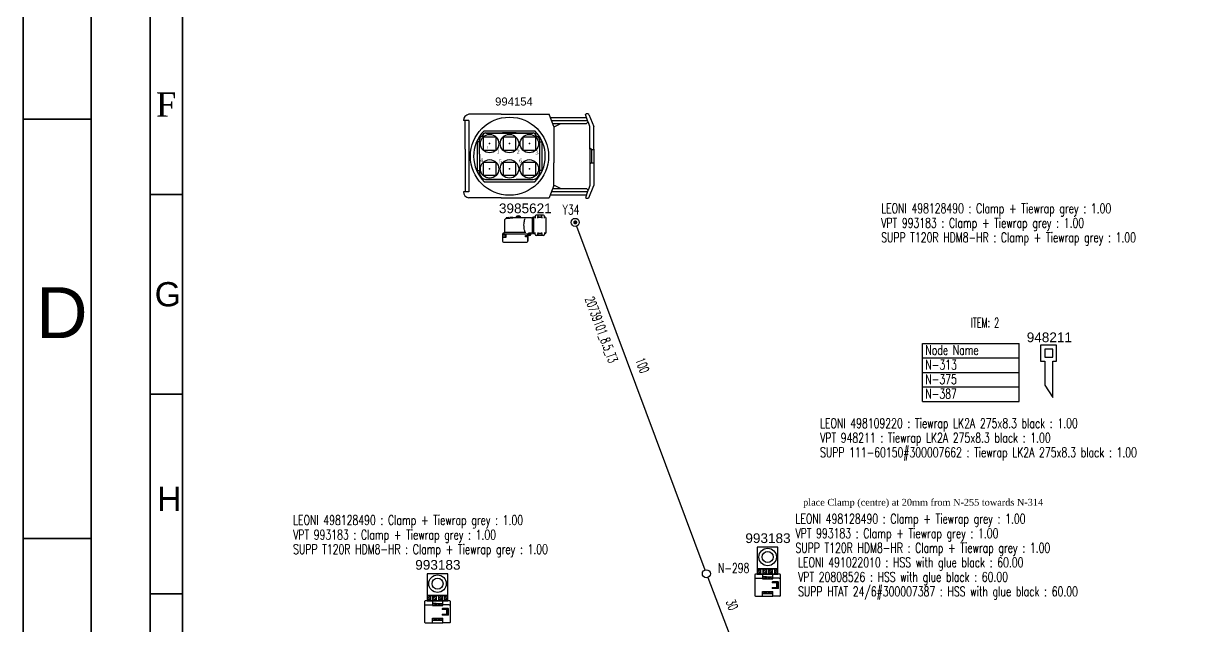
# Model space of a CAD drawing. Header units: millimetres. Extents: x -78 to 6757, y -2226 to 2184.
# Drawn here: x -78 to 640, y 1092 to 1465 of the extents above; entities that cross this region are included whole.
import ezdxf

# ---------------------------------------------------------------- set-up
doc = ezdxf.new("R2010")
doc.units = ezdxf.units.MM
doc.linetypes.add('DOT', pattern=[0.25, 0, -0.25])
for name, color, linetype in [('LAYER_0', 7, 'Continuous'), ('Leoni-Framelayer', 7, 'Continuous'), ('SYMBOLS', 7, 'Continuous')]:
    doc.layers.add(name, color=color, linetype=linetype)
doc.styles.add('HS-BUNDLE-DIMENSION', font='ROMANS.SHX', dxfattribs={"width": 0.6, "height": 6})
doc.styles.add('HS-COMP-DESCRIPTION', font='romans.shx', dxfattribs={"width": 0.6, "height": 6})
doc.styles.add('HS-MULTI-LOCATION-COMP', font='ROMANS.SHX', dxfattribs={"width": 0.7, "height": 6})
doc.styles.add('HS-NODE', font='ROMANS.SHX', dxfattribs={"width": 0.7, "height": 6})
doc.styles.add('HS-PART-NO', font='ROMANS.SHX', dxfattribs={"width": 0.7, "height": 6})
doc.styles.get("Standard").update_dxf_attribs({"font": 'TIMES.TTF'})
doc.linetypes.add('20739101', pattern='A,0.0001,-0.2,[132,ltypeshp.shx,S=0.2,R=0,X=-0.2,Y=0],-0.2', length=0.4001)
doc.linetypes.add('ZIPPED_TUBE', pattern='A,0.0001,-0.25,["~",Standard,S=1,R=0,X=-0.3,Y=-0.6],-0.25', length=0.5001)

# ---------------------------------------------------------------- blocks, each defined once
blk = doc.blocks.new('A2-frame')
at = {"layer": 'Leoni-Framelayer', "linetype": 'Continuous', "lineweight": 35}
for p, q in [((0, 828.468), (4, 828.468)), ((0, 803.762), (4, 803.762))]:
    blk.add_line(p, q, dxfattribs=at)
for points in [[(0, 482.584), (594, 482.584), (594, 902.584), (0, 902.584)], [(4, 486.584), (590, 486.584), (590, 898.584), (4, 898.584)]]:
    blk.add_lwpolyline(points, close=True, dxfattribs=at)
at = {"layer": 'Leoni-Framelayer', "linetype": 'Continuous', "lineweight": 35, "insert": (0.763, 818.564), "char_height": 3, "width": 0.33998, "attachment_point": 1}
blk.add_mtext('{\\fArial|b0|i0|c0|p34;D}', dxfattribs=at)
blk = doc.blocks.new('1st page')
at = {"color": 92, "linetype": 'Continuous'}
blk.add_lwpolyline([(0, 0), (0, 2100), (2970.01, 2100), (2970.01, 0), (0, 0), (0, 0)], dxfattribs=at)
at = {"layer": 'Leoni-Framelayer', "linetype": 'Continuous', "lineweight": 35}
for points in [[(0, 0), (2970, 0), (2970, 2100), (0, 2100)], [(20, 20), (2950, 20), (2950, 2080), (20, 2080)]]:
    blk.add_lwpolyline(points, close=True, dxfattribs=at)
blk = doc.blocks.new('498128490')
at = {"layer": 'LAYER_0', "color": 7}
for points in [[(14.28, 16.68), (14.28, 30.28), (1.48, 30.28), (1.48, 16.68)], [(14.28, 16.68), (1.48, 16.68)], [(1.48, 16.68), (1.48, 13.48)], [(1.48, 16.68), (3.48, 16.68)], [(1.62, 15.77), (2.39, 16.54)], [(3.34, 16.35), (1.62, 14.63)], [(1.74, 13.62), (3.34, 15.22)], [(3.48, 16.68), (3.48, 13.48)], [(3.48, 16.68), (5.08, 16.68)], [(5.08, 16.68), (3.48, 16.68)], [(5.08, 16.68), (7.08, 16.68)], [(5.08, 13.48), (5.08, 16.68)], [(6.92, 16.54), (5.22, 14.84)], [(5.22, 15.97), (5.79, 16.54)], [(5.22, 13.71), (6.94, 15.42)], [(7.08, 16.68), (7.08, 13.48)], [(8.68, 16.68), (7.08, 16.68)], [(7.08, 16.68), (8.68, 16.68)], [(8.68, 13.48), (8.68, 16.68)], [(8.68, 16.68), (10.68, 16.68)], [(9.19, 16.54), (8.82, 16.18)], [(8.82, 15.05), (10.31, 16.54)], [(10.54, 15.63), (8.82, 13.92)], [(9.66, 13.62), (10.54, 14.5)], [(10.68, 16.68), (10.68, 13.48)], [(10.68, 16.68), (12.28, 16.68)], [(12.28, 16.68), (10.68, 16.68)], [(12.28, 13.48), (12.28, 16.68)], [(12.28, 16.68), (14.28, 16.68)], [(12.58, 16.54), (12.42, 16.38)], [(12.42, 15.26), (13.71, 16.54)], [(14.14, 15.84), (12.42, 14.12)], [(13.05, 13.62), (14.14, 14.71)], [(14.28, 13.48), (14.28, 16.68)], [(-0.12, 13.08), (-0.12, 12.68)], [(-0.12, 12.68), (-0.12, 11.88)], [(-0.12, 11.88), (-0.12, 11.48)], [(-0.12, 11.48), (-0.12, 0.68)], [(0.68, 13.48), (0.28, 13.48)], [(0.28, 11.08), (0.68, 11.08)], [(1.48, 13.48), (0.68, 13.48)], [(0.68, 11.08), (4.68, 11.08)], [(1.48, 13.48), (5.08, 13.48)], [(3.48, 13.48), (1.48, 13.48)], [(3.34, 14.09), (2.87, 13.62)], [(8.68, 13.48), (3.48, 13.48)], [(3.48, 13.48), (5.08, 13.48)], [(4.68, 13.48), (4.68, 11.88)], [(7.08, 11.88), (4.68, 11.88)], [(4.68, 11.88), (4.68, 10.68)], [(4.68, 10.68), (11.08, 10.68)], [(4.82, 11.05), (5.51, 11.74)], [(5.08, 13.48), (7.08, 13.48)], [(6.64, 11.74), (5.73, 10.82)], [(6.94, 14.3), (6.27, 13.62)], [(6.86, 10.82), (7.78, 11.74)], [(7.08, 13.48), (14.28, 13.48)], [(7.08, 13.48), (8.68, 13.48)], [(7.08, 11.88), (11.08, 11.88)], [(8.91, 11.74), (7.99, 10.82)], [(10.68, 13.48), (8.68, 13.48)], [(9.12, 10.82), (10.03, 11.74)], [(10.94, 11.51), (10.25, 10.82)], [(10.68, 13.48), (12.28, 13.48)], [(12.28, 13.48), (10.68, 13.48)], [(14.44, 8.69), (10.92, 8.69)], [(13.64, 8.21), (10.92, 8.21)], [(11.08, 11.88), (11.08, 13.48)], [(11.08, 10.68), (11.08, 11.88)], [(15.08, 11.08), (11.08, 11.08)], [(11.37, 8.55), (11.18, 8.35)], [(14.28, 13.48), (12.28, 13.48)], [(12.31, 8.35), (12.51, 8.55)], [(13.96, 8.21), (13.4, 8.21)], [(13.4, 7.97), (13.4, 5.41)], [(13.63, 8.55), (13.43, 8.35)], [(14.14, 13.58), (14.19, 13.62)], [(14.2, 5.41), (14.2, 7.97)], [(15.08, 13.48), (14.28, 13.48)], [(14.34, 8.12), (14.54, 8.32)], [(14.54, 7.19), (14.34, 6.99)], [(14.68, 4.93), (14.68, 8.45)], [(15.48, 13.48), (15.08, 13.48)], [(15.08, 11.08), (15.48, 11.08)], [(15.88, 12.68), (15.88, 13.08)], [(15.88, 11.88), (15.88, 12.68)], [(15.88, 11.48), (15.88, 11.88)], [(15.88, 0.68), (15.88, 11.48)], [(-0.12, 0.68), (-0.12, 0.28)], [(4.68, 2.68), (11.08, 2.68)], [(4.68, 1.48), (4.68, 2.68)], [(4.68, 1.48), (11.08, 1.48)], [(4.68, -0.12), (4.68, 1.48)], [(4.68, -0.12), (4.68, 1.48)], [(4.82, 2), (5.36, 2.54)], [(6.49, 2.54), (5.58, 1.62)], [(6.71, 1.62), (7.63, 2.54)], [(8.75, 2.54), (7.84, 1.62)], [(8.97, 1.62), (9.89, 2.54)], [(10.94, 2.46), (10.1, 1.62)], [(10.92, 5.17), (13.96, 5.17)], [(14.44, 4.69), (10.92, 4.69)], [(11.05, 4.84), (11.25, 5.03)], [(11.08, 1.48), (11.08, 2.68)], [(11.08, -0.12), (11.08, 1.48)], [(12.38, 5.03), (12.18, 4.83)], [(13.31, 4.83), (13.51, 5.03)], [(13.64, 5.17), (13.4, 5.17)], [(14.34, 5.86), (14.54, 6.06)], [(14.54, 4.93), (14.44, 4.83)], [(15.88, 0.28), (15.88, 0.68)], [(0.28, -0.12), (0.68, -0.12)], [(0.68, -0.12), (4.68, -0.12)], [(4.68, -0.12), (11.08, -0.12)], [(15.08, -0.12), (11.08, -0.12)], [(15.48, -0.12), (15.08, -0.12)]]:
    blk.add_lwpolyline(points, dxfattribs=at)
for radius in [5.4, 3.4]:
    blk.add_circle((7.88, 24.08), radius, dxfattribs=at)
for centre, radius, start, end in [((0.28, 13.08), 0.4, 90, 180), ((0.28, 11.48), 0.4, 180, 270), ((10.92, 8.45), 0.24, 90, 180), ((10.92, 8.45), 0.24, 180, 270), ((13.64, 7.97), 0.24, 90, 180), ((13.96, 7.97), 0.24, 0, 90), ((14.44, 8.45), 0.24, 0, 90), ((15.48, 13.08), 0.4, 0, 90), ((15.48, 11.48), 0.4, 270, 0), ((0.28, 0.28), 0.4, 180, 270), ((10.92, 4.93), 0.24, 90, 180), ((10.92, 4.93), 0.24, 180, 270), ((13.64, 5.41), 0.24, 180, 270), ((13.96, 5.41), 0.24, 270, 0), ((14.44, 4.93), 0.24, 270, 0), ((15.48, 0.28), 0.4, 270, 0)]:
    blk.add_arc(centre, radius, start, end, dxfattribs=at)
at = {"layer": 'LAYER_0', "color": 7, "linetype": 'Continuous', "insert": (-5.88, 38.74), "char_height": 6, "width": 590.658, "attachment_point": 1}
blk.add_mtext('{\\fArial|b0|i0|c0|p32;993183}', dxfattribs=at)
blk = doc.blocks.new('AMP12_73', base_point=(95.565, 134.52))
at = {"layer": 'LAYER_0', "color": 7}
for points in [[(49.37, 162.09), (45.217, 162.09)], [(46.597, 139.76), (46.597, 162.1)], [(74.234, 166.78), (49.37, 166.78)], [(49.37, 162.09), (49.37, 139.76)], [(74.234, 166.78), (85.971, 166.78)], [(85.971, 166.78), (111.5, 166.78)], [(113.22, 162.07), (111.5, 166.78)], [(112.36, 164.42), (140.32, 164.42)], [(114.94, 157.36), (113.22, 162.07)], [(113.22, 162.07), (141.18, 162.07)], [(141.19, 162.05), (139.47, 166.76)], [(142.04, 159.71), (141.19, 162.05)], [(141.97, 166.73), (145.89, 157.31)], [(61.125, 153.9), (100.44, 153.9)], [(114.07, 159.71), (140.32, 159.71)], [(114.94, 157.36), (114.94, 139.76)], [(114.94, 157.35), (115.83, 157.35)], [(115.83, 157.36), (120.55, 159.71)], [(140.32, 159.71), (141.61, 160.88)], [(142.9, 157.34), (142.04, 159.71)], [(142.91, 149.44), (142.9, 157.34)], [(145.91, 139.76), (145.89, 157.31)], [(55.762, 145.54), (55.762, 136.03)], [(57.443, 145.54), (55.762, 145.54)], [(57.247, 147.41), (57.247, 145.54)], [(59.892, 150.07), (57.517, 149.02)], [(57.676, 136.03), (57.676, 147.29)], [(60.319, 149.93), (57.944, 148.88)], [(60.319, 149.93), (60.319, 150.43)], [(60.435, 139.15), (70.435, 139.15), (70.435, 149.15), (60.435, 149.15), (60.435, 139.15)], [(62.207, 152.4), (75.468, 152.4)], [(62.642, 152.26), (75.559, 152.26)], [(85.879, 152.4), (75.468, 152.4)], [(75.559, 152.26), (85.971, 152.26)], [(75.781, 139.15), (85.781, 139.15), (85.781, 149.15), (75.781, 149.15), (75.781, 139.15)], [(85.879, 152.4), (99.14, 152.4)], [(85.971, 152.26), (98.889, 152.26)], [(91.126, 139.15), (101.13, 139.15), (101.13, 149.15), (91.126, 149.15), (91.126, 139.15)], [(101.21, 149.93), (103.59, 148.88)], [(101.21, 149.93), (103.59, 148.88)], [(101.46, 150.07), (103.83, 149.02)], [(101.46, 150.07), (103.83, 149.02)], [(103.85, 147.27), (103.85, 136.03)], [(104.09, 145.54), (105.77, 145.54)], [(104.1, 147.41), (104.1, 145.54)], [(105.77, 145.54), (105.77, 136.03)], [(142.92, 139.76), (142.91, 149.44)], [(46.597, 139.76), (46.597, 129.27)], [(49.37, 139.76), (49.37, 129.27)], [(55.762, 136.03), (55.762, 132.72)], [(57.676, 136.03), (57.676, 132.72)], [(103.85, 136.03), (103.85, 132.72)], [(105.77, 136.03), (105.77, 132.72)], [(114.94, 139.76), (114.94, 129.27)], [(144.26, 139.7), (142.92, 140.54)], [(142.92, 139.76), (142.92, 129.27)], [(144.26, 139.76), (144.26, 129.27)], [(144.26, 139.7), (145.9, 139.7)], [(145.91, 139.76), (145.91, 129.27)], [(46.597, 129.27), (46.597, 106.93)], [(49.37, 129.27), (49.37, 106.95)], [(55.762, 132.72), (55.762, 123.21)], [(57.676, 132.72), (57.676, 121.36)], [(60.435, 119.6), (70.435, 119.6), (70.435, 129.6), (60.435, 129.6), (60.435, 119.6)], [(75.781, 119.6), (85.781, 119.6), (85.781, 129.6), (75.781, 129.6), (75.781, 119.6)], [(91.126, 119.6), (101.13, 119.6), (101.13, 129.6), (91.126, 129.6), (91.126, 119.6)], [(103.85, 132.72), (103.85, 121.39)], [(105.77, 132.72), (105.77, 123.21)], [(114.94, 111.68), (114.94, 129.27)], [(142.92, 129.27), (142.91, 119.6)], [(144.26, 129.34), (142.92, 128.5)], [(144.26, 129.34), (145.9, 129.34)], [(145.91, 129.27), (145.89, 111.73)], [(55.762, 123.21), (57.443, 123.21)], [(57.341, 123.21), (57.341, 121.38)], [(105.77, 123.21), (104.09, 123.21)], [(104.1, 123.21), (104.1, 121.38)], [(142.91, 119.6), (142.9, 111.69)], [(61.318, 114.66), (100.25, 114.67)], [(62.369, 116.39), (75.545, 116.39)], [(75.529, 116.48), (62.594, 116.48)], [(75.529, 116.48), (85.941, 116.48)], [(75.545, 116.39), (85.956, 116.39)], [(98.875, 116.48), (85.941, 116.48)], [(85.956, 116.39), (99.132, 116.39)], [(114.94, 111.68), (113.22, 106.97)], [(114.07, 109.32), (140.32, 109.32)], [(114.94, 111.68), (115.83, 111.68)], [(115.83, 111.68), (120.55, 109.32)], [(140.32, 109.32), (141.61, 108.15)], [(142.04, 109.32), (141.19, 106.98)], [(141.97, 102.31), (145.89, 111.73)], [(142.9, 111.69), (142.04, 109.32)], [(49.37, 106.95), (45.217, 106.95)], [(74.234, 102.26), (49.37, 102.26)], [(74.234, 102.26), (85.971, 102.26)], [(85.971, 102.26), (111.5, 102.26)], [(113.22, 106.97), (111.5, 102.26)], [(112.36, 104.61), (140.32, 104.61)], [(113.22, 106.97), (141.18, 106.97)], [(141.19, 106.98), (139.47, 102.27)]]:
    blk.add_lwpolyline(points, dxfattribs=at)
at = {"layer": 'LAYER_0', "color": 7, "linetype": 'DOT'}
blk.add_lwpolyline([(142.92, 129.27), (145.91, 129.27)], dxfattribs=at)
blk.add_lwpolyline([(142.92, 129.27), (145.91, 129.27)], dxfattribs=at)
at = {"layer": 'LAYER_0', "color": 7}
for centre, radius in [((80.781, 134.38), 30.2), ((65.435, 144.15), 7.12), ((80.781, 144.15), 7.12), ((96.126, 144.15), 7.12), ((65.435, 124.6), 7.12), ((80.781, 124.6), 7.12), ((96.126, 124.6), 7.12)]:
    blk.add_circle(centre, radius, dxfattribs=at)
for centre, radius, start, end in [((49.942, 162.09), 4.725, 97.041, 180.04), ((140.69, 164.98), 2.168, 53.946, 124.5), ((80.781, 134.38), 27.703, 135.2, 225.37), ((80.781, 134.38), 27.703, 314.66, 44.804), ((64.966, 146.94), 7.732, 164.43, 176.55), ((65.393, 146.8), 7.732, 164.43, 176.55), ((61.975, 150.32), 2.097, 176.56, 186.84), ((61.975, 150.32), 2.097, 83.646, 176.56), ((62.402, 150.18), 2.097, 176.56, 186.84), ((62.402, 150.18), 2.097, 83.646, 176.56), ((99.128, 150.18), 2.097, 3.4424, 96.354), ((99.373, 150.32), 2.097, 3.4424, 96.354), ((99.128, 150.18), 2.097, 353.16, 3.4424), ((99.373, 150.32), 2.097, 353.16, 3.4424), ((96.137, 146.8), 7.732, 3.4502, 15.569), ((96.382, 146.94), 7.732, 3.4502, 15.569), ((62.341, 121.39), 5, 180.1, 269.61), ((62.676, 121.49), 5, 180.1, 269.61), ((98.854, 121.49), 5, 270.39, 359.9), ((99.097, 121.39), 5, 270.39, 359.9), ((49.942, 106.95), 4.725, 179.96, 262.96), ((140.69, 104.06), 2.168, 235.5, 306.05)]:
    blk.add_arc(centre, radius, start, end, dxfattribs=at)
for p in [(65.435, 144.15), (80.781, 144.15), (96.126, 144.15), (65.435, 124.6), (80.781, 124.6), (96.126, 124.6)]:
    blk.add_point(p, dxfattribs=at)
at = {"layer": 'LAYER_0', "color": 255, "width": 0.75}
blk.add_text('1', height=2, dxfattribs=at).set_placement((63.439, 140.15))
at = {"layer": 'LAYER_0', "color": 7}
for s, p in [('1', (70.835, 136.6)), ('2', (86.414, 136.37)), ('3', (100.9, 135.73)), ('4', (58.041, 129.87)), ('5', (72.679, 129.01)), ('6', (88.283, 129.38))]:
    blk.add_text(s, height=3, dxfattribs=at).set_placement(p)
blk = doc.blocks.new('418005841')
at = {"layer": 'SYMBOLS', "color": 7, "xscale": 0.7999999999999972, "yscale": 0.8000000000000007, "zscale": 0.8}
blk.add_blockref('AMP12_73', (158.25, 50.91), dxfattribs=at)
at = {"layer": 'LAYER_0', "color": 7, "linetype": 'Continuous', "insert": (137.55, 87.15), "char_height": 6, "width": 590.658, "attachment_point": 1}
blk.add_mtext('{\\fArial|b0|i0|c1|p0;\\H0.8333x;\\C256;994154}', dxfattribs=at)
blk = doc.blocks.new('A$C2AD854F0')
at = {"layer": 'LAYER_0', "color": 7}
for points in [[(3.8, 23.2), (6.3, 23.5), (6.2, 24.3), (3.7, 24), (3.8, 23.2)], [(9.9, 24), (3.8, 23.2)], [(6.3, 23.5), (7.3, 23.7)], [(7.3, 23.7), (9.8, 24), (9.7, 24.7), (7.2, 24.4), (7.3, 23.7)], [(9.9, 24), (10.3, 24)], [(13, 24), (10.3, 24)], [(18, 24), (17.7, 25), (16.7, 25.7), (15.5, 26), (14.2, 25.7), (13.3, 25), (13, 24)], [(18, 24), (13, 24)], [(28.5, 24), (18, 24)], [(22.1, 10.4), (21.8, 11.1), (21.6, 12), (21.4, 13.1), (21.3, 14.3), (21.2, 15.6), (21.1, 17), (21.2, 18.3), (21.3, 19.6), (21.5, 20.8), (21.7, 21.8), (21.9, 22.7), (22.2, 23.3)], [(29, 24), (29, 9)], [(29.4, 24.2), (29.6, 24.3)], [(30.5, 24.5), (30.5, 8.5)], [(32.2, 24.5), (30.5, 24.5)], [(32.2, 25.5), (32.2, 24.5)], [(32.2, 24.5), (32.2, 23.5)], [(40.2, 26.5), (33.2, 26.5)], [(34.7, 24.5), (38.7, 24.5), (38.7, 26.5), (34.7, 26.5), (34.7, 24.5)], [(34.7, 24.5), (35.2, 26.5)], [(34.7, 24.5), (38.7, 24.5)], [(34.7, 23.5), (34.7, 24.5)], [(38.7, 24.5), (34.7, 24.5)], [(38.7, 24.5), (34.7, 24.5)], [(38.7, 24.5), (38.3, 26.5)], [(38.7, 24.5), (38.7, 23.5)], [(41.2, 24.5), (41.2, 25.5)], [(41.2, 23.5), (41.2, 24.5)], [(42, 24.5), (41.2, 24.5)], [(43, 9.5), (43, 23.5)], [(2, 21.3), (2, 10)], [(0, 7.5), (0, 1)], [(0, 7.4), (0, 5), (3.6, 5), (3.6, 7.4), (0, 7.4)], [(0, 7), (0, 5.4), (3, 5.4), (3, 7), (0, 7)], [(25, 8), (0.1, 8)], [(25, 1), (25, 8), (0.1, 8)], [(1.6, 9.2), (0.4, 8.3)], [(1, 0), (24, 0)], [(23, 9.5), (2, 9.5)], [(25, 6.6), (25, 5.4), (22.5, 5.4), (22.5, 6.6), (25, 6.6)], [(25, 8), (25, 1)], [(26.7, 6.6), (25, 6.6)], [(28.5, 9), (26, 9)], [(27.7, 9), (27.7, 7.6)], [(29.4, 8.8), (29.6, 8.7)], [(32.2, 8.5), (30.5, 8.5)], [(32.2, 8.5), (32.2, 9.5)], [(32.2, 7.5), (32.2, 8.5)], [(40.2, 6.5), (33.2, 6.5)], [(34.7, 9.5), (34.7, 8.5)], [(34.7, 8.5), (38.7, 8.5), (38.7, 6.5), (34.7, 6.5), (34.7, 8.5)], [(34.7, 8.5), (35.2, 6.5)], [(34.7, 8.5), (38.7, 8.5)], [(38.7, 8.5), (34.7, 8.5)], [(38.7, 8.5), (34.7, 8.5)], [(38.7, 8.5), (38.3, 6.5)], [(38.7, 8.5), (38.7, 9.5)], [(41.2, 9.5), (41.2, 8.5)], [(42, 8.5), (41.2, 8.5)], [(41.2, 8.5), (41.2, 7.5)]]:
    blk.add_lwpolyline(points, dxfattribs=at)
for centre in [(15.5, 25), (26.3, 7.8)]:
    blk.add_circle(centre, 0.75, dxfattribs=at)
for centre, radius, start, end in [((4, 21.3), 2, 97.062, 180), ((28.5, 26), 2, 270, 296.46), ((30.5, 22.5), 2, 90, 116.67), ((33.2, 25.5), 1, 90, 180), ((40.2, 25.5), 1, 0, 90), ((42, 23.5), 1, 0, 90), ((1, 7.5), 1, 126.94, 180), ((1, 1), 1, 180, 270), ((1, 10), 1, 306.86, 0), ((24, 1), 1, 270, 0), ((26, 8), 1, 90, 180), ((26.7, 7.6), 1, 270, 0), ((28.5, 7), 2, 63.325, 90), ((30.5, 10.5), 2, 243.43, 270), ((33.2, 7.5), 1, 180, 270), ((40.2, 7.5), 1, 270, 0), ((42, 9.5), 1, 270, 0)]:
    blk.add_arc(centre, radius, start, end, dxfattribs=at)
blk = doc.blocks.new('418629900')
at = {"layer": 'LAYER_0', "color": 7, "linetype": 'Continuous', "xscale": 0.6300000000000026, "yscale": 0.629999999999999, "zscale": 0.63}
blk.add_blockref('A$C2AD854F0', (150.91, 104.82), dxfattribs=at)
at = {"layer": 'LAYER_0', "color": 7, "linetype": 'Continuous', "insert": (148.74, 128.8), "char_height": 6, "width": 590.658, "attachment_point": 1}
blk.add_mtext('{\\fArial|b0|i0|c1|p0;\\C256;3985621}', dxfattribs=at)
blk = doc.blocks.new('498109220')
at = {"layer": 'LAYER_0', "color": 7}
for points in [[(-7.5, 32.5), (-7.5, 22.54), (-4.99, 22.54), (-4.99, 7.64), (0, 0), (0, 22.54), (2.39, 22.54), (2.39, 32.47), (-7.55, 32.47)], [(-5, 30), (-5, 25.02), (-0.02, 25.02), (-0.02, 30), (-5, 30)]]:
    blk.add_lwpolyline(points, dxfattribs=at)
at = {"layer": 'LAYER_0', "color": 7, "linetype": 'Continuous', "insert": (-16.08, 40.27), "char_height": 6, "width": 590.658, "attachment_point": 1}
blk.add_mtext('{\\fArial|b0|i0|c0|p32;948211}', dxfattribs=at)

msp = doc.modelspace()

# ---------------------------------------------------------------- linework, layer by layer
at = {"color": 92, "linetype": 'Continuous'}
msp.add_lwpolyline([(-78.39, -2226.21), (-78.39, 2183.79), (6158.63, 2183.79), (6158.63, -2226.21), (-78.39, -2226.21), (-78.39, -2226.21)], dxfattribs=at)
at = {"color": 7, "linetype": 'Continuous'}
msp.add_lwpolyline([(262.18, 1341.67, 1.25, 1.25, 1), (263.43, 1341.67, 1.25, 1.25, 1)], format="xyseb", close=True, dxfattribs=at)
at = {"color": 7, "linetype": '20739101', "ltscale": 8}
msp.add_lwpolyline([(263.68, 1339.33), (343, 1126.62)], dxfattribs=at)
at = {"color": 7, "linetype": 'Continuous'}
for points in [[(477.45, 1266.82), (537.29, 1266.82)], [(477.45, 1230.82), (477.45, 1266.82)], [(477.45, 1230.82), (477.45, 1266.82)], [(477.45, 1266.82), (537.29, 1266.82)], [(537.29, 1230.82), (537.29, 1266.82)], [(537.29, 1230.82), (537.29, 1266.82)], [(477.45, 1257.82), (537.29, 1257.82)], [(477.45, 1248.82), (537.29, 1248.82)], [(477.45, 1239.82), (537.29, 1239.82)], [(477.45, 1230.82), (537.29, 1230.82)], [(477.45, 1230.82), (537.29, 1230.82)]]:
    msp.add_lwpolyline(points, dxfattribs=at)
at = {"color": 7, "ltscale": 8}
msp.add_lwpolyline([(344.76, 1121.94), (361.16, 1078.64)], dxfattribs=at)
at = {"color": 7, "linetype": 'Continuous'}
for centre in [(262.8, 1341.67), (343.87, 1124.27)]:
    msp.add_circle(centre, 2.5, dxfattribs=at)
at = {"layer": 'Leoni-Framelayer', "linetype": 'Continuous', "lineweight": 35}
for p, q in [((0, 1358.83), (20, 1358.83)), ((0, 1235.3), (20, 1235.3)), ((0, 1111.77), (20, 1111.77))]:
    msp.add_line(p, q, dxfattribs=at)

# ---------------------------------------------------------------- block references
at = {"linetype": 'ZIPPED_TUBE'}
for name, p in [('1st page', (0, 0)), ('418005841', (75.74, 1331.81)), ('418629900', (66.91, 1224.56)), ('498109220', (557.97, 1233.28)), ('498128490', (373.85, 1110.52)), ('498128490', (169.81, 1094.02))]:
    msp.add_blockref(name, p, dxfattribs=at)
at = {"layer": 'Leoni-Framelayer', "linetype": 'Continuous', "lineweight": 35, "xscale": 10.5, "yscale": 10.5, "zscale": 10.5}
msp.add_blockref('A2-frame', (-78.39, -7293.35), dxfattribs=at)

# ---------------------------------------------------------------- texts
at = {"color": 5, "linetype": 'Continuous', "style": 'HS-NODE', "width": 0.7}
for s, p in [('Y34', (255.03, 1346.55)), ('N-298', (351, 1124.81))]:
    msp.add_text(s, height=6, dxfattribs=at).set_placement(p)
at = {"color": 200, "linetype": 'Continuous', "style": 'HS-PART-NO', "width": 0.7}
for s, p in [('LEONI 498128490 : Clamp + Tiewrap grey : 1.00', (451.91, 1347.34)), ('VPT 993183 : Clamp + Tiewrap grey : 1.00', (451.91, 1338.34)), ('SUPP T120R HDM8-HR : Clamp + Tiewrap grey : 1.00', (451.91, 1329.34)), ('LEONI 498109220 : Tiewrap LK2A 275x8.3 black : 1.00', (414.13, 1214.37)), ('VPT 948211 : Tiewrap LK2A 275x8.3 black : 1.00', (414.13, 1205.37)), ('SUPP 111-60150#300007662 : Tiewrap LK2A 275x8.3 black : 1.00', (414.13, 1196.37)), ('LEONI 498128490 : Clamp + Tiewrap grey : 1.00', (88.41, 1154.44)), ('LEONI 498128490 : Clamp + Tiewrap grey : 1.00', (398.93, 1155.29)), ('VPT 993183 : Clamp + Tiewrap grey : 1.00', (88.41, 1145.44)), ('VPT 993183 : Clamp + Tiewrap grey : 1.00', (398.93, 1146.29)), ('SUPP T120R HDM8-HR : Clamp + Tiewrap grey : 1.00', (88.41, 1136.44)), ('SUPP T120R HDM8-HR : Clamp + Tiewrap grey : 1.00', (398.93, 1137.29)), ('LEONI 491022010 : HSS with glue black : 60.00', (400.53, 1128.29)), ('VPT 20808526 : HSS with glue black : 60.00', (400.53, 1119.29)), ('SUPP HTAT 24/6#300007387 : HSS with glue black : 60.00', (400.53, 1110.29))]:
    msp.add_text(s, height=6, dxfattribs=at).set_placement(p)
at = {"color": 1, "linetype": 'Continuous', "ltscale": 8, "style": 'HS-BUNDLE-DIMENSION', "width": 0.6}
for s, rotation, p in [('20739101_8.5_T3', 290.45139, (268.71, 1294.35)), ('100', 290.45139, (299.92, 1256.46)), ('30', 290.74544, (355.82, 1106.86))]:
    msp.add_text(s, height=6, rotation=rotation, dxfattribs=at).set_placement(p)
at = {"color": 42, "linetype": 'Continuous', "style": 'HS-COMP-DESCRIPTION', "width": 0.6}
msp.add_text('ITEM: 2', height=6, dxfattribs=at).set_placement((507.37, 1276.66))
at = {"color": 1, "linetype": 'Continuous', "style": 'HS-MULTI-LOCATION-COMP', "width": 0.7}
msp.add_text('Node Name', height=6, dxfattribs=at).set_placement((479.25, 1259.62))
at = {"color": 0, "linetype": 'Continuous', "style": 'HS-MULTI-LOCATION-COMP', "width": 0.7}
for s, p in [('N-313 ', (479.25, 1250.62)), ('N-375 ', (479.25, 1241.62)), ('N-387 ', (479.25, 1232.62))]:
    msp.add_text(s, height=6, dxfattribs=at).set_placement(p)
at = {"color": 0, "insert": (403.68, 1170.59), "char_height": 4.2, "width": 158.9854, "attachment_point": 1}
msp.add_mtext('place Clamp (centre) at 20mm from N-255 towards N-314', dxfattribs=at)
at = {"layer": 'Leoni-Framelayer', "linetype": 'Continuous', "lineweight": 35, "char_height": 15, "width": 1.6999, "attachment_point": 1}
for s, insert in [('F', (3.68, 1422.1)), ('{\\fArial|b0|i0|c0|p34;G}', (2.85, 1304.71)), ('{\\fArial|b0|i0|c0|p34;H}', (4.34, 1178.04))]:
    msp.add_mtext(s, dxfattribs=dict(at, insert=insert))

doc.saveas('drawing.dxf')
